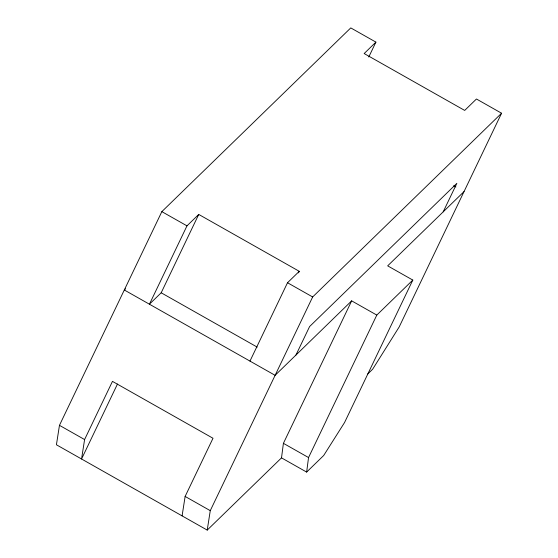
<?xml version="1.0" encoding="UTF-8"?>
<svg xmlns="http://www.w3.org/2000/svg" width="558" height="558" viewBox="0 0 558 558"><rect width="100%" height="100%" fill="white"/><g stroke="black" fill="none" stroke-linecap="round" stroke-linejoin="round"><path stroke-width="0.84" d="M368.775 57.007L375.911 42.122L350.773 27.9L161.848 211.635L59.462 425.335L56.421 444.775L207.227 530.1L281.511 457.86L283.408 443.331L351.666 300.86L376.803 315.082L412.808 280.067L387.67 265.852L464.04 191.582M281.511 457.86L306.642 472.082L308.546 457.553L376.803 315.082M182.089 515.878L185.13 496.439L213.003 438.26L112.465 381.379L84.593 439.558L81.552 458.997L117.48 384.016M207.227 530.1L210.268 510.661L312.654 296.961L501.579 113.225L476.448 99.003L464.695 110.428L364.158 53.547L375.911 42.122M198.732 214.425L186.979 225.857L149.439 304.208L161.185 292.783L198.732 214.425L299.269 271.314L298.516 272.876M249.977 361.096L287.516 282.739L299.269 271.314M295.956 355.041L309.606 326.549L456.849 183.359L443.191 211.852M412.808 280.067L344.551 422.539L323.696 455.495L306.642 472.082M501.579 113.225L399.193 326.925L372.653 369.215L367.673 374.062M125.529 288.8L124.308 289.993L275.108 375.318L351.666 300.86M453.689 185.723L455.907 186.979M161.848 211.635L186.979 225.857M287.516 282.739L312.654 296.961M161.185 292.783L257.189 347.104M283.408 443.331L308.546 457.553M59.462 425.335L84.593 439.558M185.13 496.439L210.268 510.661"/></g></svg>
